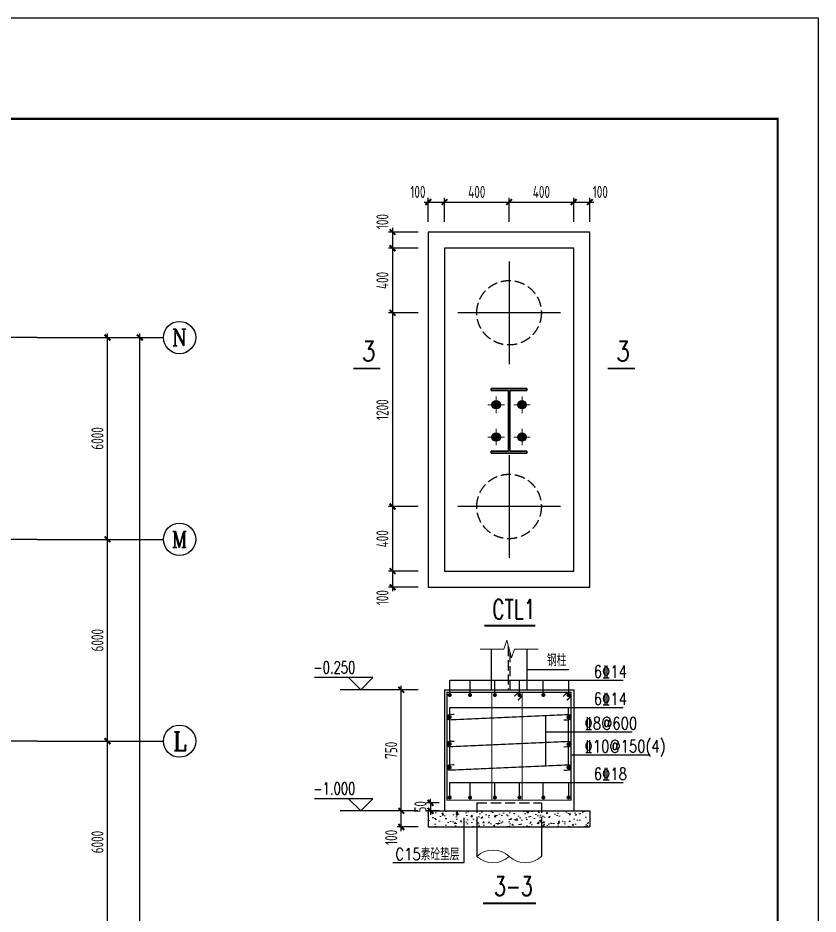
# Model space of a CAD drawing. Extents: x -1389621 to 57380, y -92505 to 283644.
# Drawn here: x -1266546 to -1242772, y 221976 to 248618 of the extents above; entities that cross this region are included whole.
import ezdxf
from ezdxf.enums import TextEntityAlignment as Align

# ---------------------------------------------------------------- set-up
doc = ezdxf.new("R2010")
doc.units = 0
doc.header["$LTSCALE"] = 100
doc.header["$MEASUREMENT"] = 0
for name, pattern in [('CENTERX2', [101.6, 63.5, -12.7, 12.7, -12.7]), ('DASH', [0.35, 0.25, -0.1]), ('DOTE', [2.42, 2, -0.2, 0.02, -0.2])]:
    doc.linetypes.add(name, pattern=pattern)
doc.layers.get('0').update_dxf_attribs({"linetype": 'CONTINUOUS'})
doc.layers.get('Defpoints').update_dxf_attribs({"linetype": 'CONTINUOUS'})
for name, color, linetype in [('11000', 4, 'CONTINUOUS'), ('AXIS', 3, 'CONTINUOUS'), ('AXIS_TEXT', 7, 'CONTINUOUS'), ('BORDER', 7, 'CONTINUOUS'), ('DIM', 3, 'CONTINUOUS'), ('DIM_ELEV', 3, 'CONTINUOUS'), ('DOTE', 1, 'DOTE'), ('REIN', 1, 'CONTINUOUS'), ('单桩', 6, 'CONTINUOUS'), ('承台', 2, 'CONTINUOUS'), ('柱子', 3, 'CONTINUOUS')]:
    doc.layers.add(name, color=color, linetype=linetype)
for name, color, linetype, lineweight in [('HATCH', 254, 'CONTINUOUS', 0), ('PUB_TEXT', 7, 'CONTINUOUS', 15), ('THIN', 7, 'CONTINUOUS', 0), ('轴线', 1, 'CENTERX2', 13)]:
    doc.layers.add(name, color=color, linetype=linetype, lineweight=lineweight)
doc.styles.add('_HZTXT', font='txt.shx', dxfattribs={"width": 0.7, "bigfont": 'HZTXT.shx'})
doc.styles.add('_TCH_AXIS', font='COMPLEX', dxfattribs={"bigfont": 'GBCBIG'})
doc.styles.add('_TCH_DIM', font='SIMPLEX', dxfattribs={"bigfont": 'GBCBIG'})
doc.styles.add('_TXT', font='SIMPLEX.shx', dxfattribs={"width": 0.6})
doc.styles.add('COMPLEX', font='COMPLEX')
doc.styles.add('DIM_FONT', font='SIMPLEX', dxfattribs={"width": 0.7, "bigfont": 'GBCBIG'})
doc.styles.add('TSSD_Dimension', font='tssdeng.shx', dxfattribs={"width": 0.7, "bigfont": 'hztxt.shx'})
doc.dimstyles.new('TSSD_100_100', dxfattribs={"dimtxt": 300, "dimasz": 100, "dimexe": 100, "dimexo": 250, "dimgap": 100, "dimtad": 1, "dimdec": 0, "dimzin": 0, "dimdsep": 46, "dimtxsty": 'TSSD_Dimension', "dimblk": 'ARCHTICK', "dimblk1": 'ARCHTICK', "dimblk2": 'ARCHTICK', "dimcen": 0, "dimdle": 100, "dimclrt": 7, "dimadec": 0, "dimazin": 0, "dimtfac": 1, "dimtdec": 0, "dimtix": 1, "dimtmove": 2, "dimatfit": 3, "dimfxl": 0, "dimtolj": 1, "dimtzin": 0, "dimarcsym": 0})
pattern_1 = [(50, (433961.96, -167272), (358.6301, -31.37607), [37.5, -412.5]), (355, (433961.96, -167272), (-69.37567, 376.09607), [30, -330]), (100.4514, (433991.85, -167274.63), (289.2547, 344.71977), [31.8701, -350.57106]), (46.1842, (433961.96, -167172), (533.62052, -82.7595), [56.25, -618.75]), (96.6356, (434006.43, -167178.9), (467.33135, 487.05894), [47.80514, -525.8565]), (351.1842, (433961.96, -167172), (467.331, 487.0593), [45, -495]), (21, (434011.96, -167197), (298.45353, -201.30945), [37.5, -412.5]), (326, (434011.96, -167197), (121.65767, 362.57502), [30, -330]), (71.4514, (434036.83, -167213.8), (420.11131, 161.26525), [31.8701, -350.57106]), (37.5, (433961.96, -167272.01), (6.079928, 166.446927), [0, -326, 0, -335, 0, -331.25]), (7.5, (433961.96, -167272.01), (131.53477, 197.205856), [0, -191, 0, -318.5, 0, -126.25]), (327.5, (433850.46, -167272.01), (266.91122, -11.277436), [0, -125, 0, -390, 0, -517.5]), (317.5, (433800.46, -167272.01), (291.59308, 50.05249), [0, -162.5, 0, -259, 0, -367.5])]

# ---------------------------------------------------------------- blocks, each defined once
blk = doc.blocks.new('_ArchTick')
at = {"color": 0, "linetype": 'ByBlock'}
blk.add_lwpolyline([(-0.71, -0.71, 0.5, 0.5, 0), (0.71, 0.71, 0.5, 0.5, 0)], format="xyseb", dxfattribs=at)
blk = doc.blocks.new('*D1616')
at = {"layer": 'Defpoints', "color": 0, "ltscale": 100}
for p in [(-1265978, 227117), (-1263885, 227117), (-1265978, 221117)]:
    blk.add_point(p, dxfattribs=at)
at = {"layer": 'DIM', "color": 0, "lineweight": -2, "ltscale": 100}
for p, q in [((-1265678, 227117), (-1263765, 227117)), ((-1263885, 220997), (-1263885, 227237)), ((-1265678, 221117), (-1263765, 221117))]:
    blk.add_line(p, q, dxfattribs=at)
at = {"layer": 'DIM', "color": 0, "lineweight": -2, "ltscale": 100, "xscale": 120, "yscale": 120, "zscale": 120}
for p, rotation in [((-1263885, 227117), 90), ((-1263885, 221117), 270)]:
    blk.add_blockref('_ArchTick', p, dxfattribs=dict(at, rotation=rotation))
at = {"layer": 'DIM', "color": 7, "ltscale": 100, "insert": (-1264185, 224117), "char_height": 360, "attachment_point": 5, "rotation": 90, "style": 'TSSD_Dimension'}
blk.add_mtext('\\A1;6000', dxfattribs=at)
blk = doc.blocks.new('*D1617')
at = {"layer": 'Defpoints', "color": 0, "ltscale": 100}
for p in [(-1265978, 233117), (-1263885, 233117), (-1265978, 227117)]:
    blk.add_point(p, dxfattribs=at)
at = {"layer": 'DIM', "color": 0, "lineweight": -2, "ltscale": 100}
for p, q in [((-1263885, 226997), (-1263885, 233237)), ((-1265678, 233117), (-1263765, 233117)), ((-1265678, 227117), (-1263765, 227117))]:
    blk.add_line(p, q, dxfattribs=at)
at = {"layer": 'DIM', "color": 0, "lineweight": -2, "ltscale": 100, "xscale": 120, "yscale": 120, "zscale": 120}
for p, rotation in [((-1263885, 233117), 90), ((-1263885, 227117), 270)]:
    blk.add_blockref('_ArchTick', p, dxfattribs=dict(at, rotation=rotation))
at = {"layer": 'DIM', "color": 7, "ltscale": 100, "insert": (-1264185, 230117), "char_height": 360, "attachment_point": 5, "rotation": 90, "style": 'TSSD_Dimension'}
blk.add_mtext('\\A1;6000', dxfattribs=at)
blk = doc.blocks.new('*D1618')
at = {"layer": 'Defpoints', "color": 0, "ltscale": 100}
for p in [(-1265978, 239117), (-1263885, 239117), (-1265978, 233117)]:
    blk.add_point(p, dxfattribs=at)
at = {"layer": 'DIM', "color": 0, "lineweight": -2, "ltscale": 100}
for p, q in [((-1265678, 239117), (-1263765, 239117)), ((-1263885, 232997), (-1263885, 239237)), ((-1265678, 233117), (-1263765, 233117))]:
    blk.add_line(p, q, dxfattribs=at)
at = {"layer": 'DIM', "color": 0, "lineweight": -2, "ltscale": 100, "xscale": 120, "yscale": 120, "zscale": 120}
for p, rotation in [((-1263885, 239117), 90), ((-1263885, 233117), 270)]:
    blk.add_blockref('_ArchTick', p, dxfattribs=dict(at, rotation=rotation))
at = {"layer": 'DIM', "color": 7, "ltscale": 100, "insert": (-1264185, 236117), "char_height": 360, "attachment_point": 5, "rotation": 90, "style": 'TSSD_Dimension'}
blk.add_mtext('\\A1;6000', dxfattribs=at)
blk = doc.blocks.new('*D1619')
at = {"layer": 'Defpoints', "color": 0, "ltscale": 100}
for p in [(-1266218, 239117), (-1262925, 239117), (-1266218, 167117)]:
    blk.add_point(p, dxfattribs=at)
at = {"layer": 'DIM', "color": 0, "lineweight": -2, "ltscale": 100}
for p, q in [((-1265918, 239117), (-1262805, 239117)), ((-1262925, 166997), (-1262925, 239237)), ((-1265918, 167117), (-1262805, 167117))]:
    blk.add_line(p, q, dxfattribs=at)
at = {"layer": 'DIM', "color": 0, "lineweight": -2, "ltscale": 100, "xscale": 120, "yscale": 120, "zscale": 120}
for p, rotation in [((-1262925, 239117), 90), ((-1262925, 167117), 270)]:
    blk.add_blockref('_ArchTick', p, dxfattribs=dict(at, rotation=rotation))
at = {"layer": 'DIM', "color": 7, "ltscale": 100, "insert": (-1263225, 203117), "char_height": 360, "attachment_point": 5, "rotation": 90, "style": 'TSSD_Dimension'}
blk.add_mtext('\\A1;72000', dxfattribs=at)
blk = doc.blocks.new('_AXISO')
blk.add_circle((0, 0), 0.5)
at = {"layer": 'AXIS_TEXT', "style": 'COMPLEX', "width": 1.041667}
blk.add_attdef('A', text='', height=0.56, dxfattribs=at).set_placement((-0.25, -0.28), (0.25, -0.28), align=Align.FIT)
blk = doc.blocks.new('*D1279')
at = {"layer": 'Defpoints', "color": 0, "ltscale": 100}
for p in [(-431112, 185073), (-431998, 184673), (-431112, 184673)]:
    blk.add_point(p, dxfattribs=at)
at = {"layer": 'DIM', "color": 0, "lineweight": -2, "ltscale": 100}
for p, q in [((-431998, 185173), (-431998, 184573)), ((-431362, 185073), (-432098, 185073)), ((-431362, 184673), (-432098, 184673))]:
    blk.add_line(p, q, dxfattribs=at)
at = {"layer": 'DIM', "color": 0, "lineweight": -2, "ltscale": 100, "xscale": 100, "yscale": 100, "zscale": 100}
for p, rotation in [((-431998, 185073), 90), ((-431998, 184673), 270)]:
    blk.add_blockref('_ArchTick', p, dxfattribs=dict(at, rotation=rotation))
at = {"layer": 'DIM', "color": 7, "ltscale": 100, "insert": (-432248, 185331), "char_height": 300, "attachment_point": 5, "rotation": 90, "style": 'TSSD_Dimension'}
blk.add_mtext('\\A1;100', dxfattribs=at)
blk = doc.blocks.new('*D1280')
at = {"layer": 'Defpoints', "color": 0, "ltscale": 100}
for p in [(-430712, 185816), (-431112, 185073), (-430712, 185073)]:
    blk.add_point(p, dxfattribs=at)
at = {"layer": 'DIM', "color": 0, "lineweight": -2, "ltscale": 100}
for p, q in [((-431112, 185323), (-431112, 185916)), ((-430712, 185323), (-430712, 185916)), ((-431212, 185816), (-430612, 185816))]:
    blk.add_line(p, q, dxfattribs=at)
at = {"layer": 'DIM', "color": 0, "lineweight": -2, "ltscale": 100, "xscale": 100, "yscale": 100, "zscale": 100, "rotation": 180}
blk.add_blockref('_ArchTick', (-431112, 185816), dxfattribs=at)
at = {"layer": 'DIM', "color": 0, "lineweight": -2, "ltscale": 100, "xscale": 100, "yscale": 100, "zscale": 100}
blk.add_blockref('_ArchTick', (-430712, 185816), dxfattribs=at)
at = {"layer": 'DIM', "color": 7, "ltscale": 100, "insert": (-431370, 186066), "char_height": 300, "attachment_point": 5, "style": 'TSSD_Dimension'}
blk.add_mtext('\\A1;100', dxfattribs=at)
blk = doc.blocks.new('*D1281')
at = {"layer": 'Defpoints', "color": 0, "ltscale": 100}
for p in [(-429112, 185816), (-430712, 185073), (-429112, 185073)]:
    blk.add_point(p, dxfattribs=at)
at = {"layer": 'DIM', "color": 0, "lineweight": -2, "ltscale": 100}
for p, q in [((-430712, 185323), (-430712, 185916)), ((-429112, 185323), (-429112, 185916)), ((-430812, 185816), (-429012, 185816))]:
    blk.add_line(p, q, dxfattribs=at)
at = {"layer": 'DIM', "color": 0, "lineweight": -2, "ltscale": 100, "xscale": 100, "yscale": 100, "zscale": 100, "rotation": 180}
blk.add_blockref('_ArchTick', (-430712, 185816), dxfattribs=at)
at = {"layer": 'DIM', "color": 0, "lineweight": -2, "ltscale": 100, "xscale": 100, "yscale": 100, "zscale": 100}
blk.add_blockref('_ArchTick', (-429112, 185816), dxfattribs=at)
at = {"layer": 'DIM', "color": 7, "ltscale": 100, "insert": (-429912, 186066), "char_height": 300, "attachment_point": 5, "style": 'TSSD_Dimension'}
blk.add_mtext('\\A1;400', dxfattribs=at)
blk = doc.blocks.new('*D1282')
at = {"layer": 'Defpoints', "color": 0, "ltscale": 100}
for p in [(-427512, 185816), (-429112, 185073), (-427512, 185073)]:
    blk.add_point(p, dxfattribs=at)
at = {"layer": 'DIM', "color": 0, "lineweight": -2, "ltscale": 100}
for p, q in [((-429112, 185323), (-429112, 185916)), ((-427512, 185323), (-427512, 185916)), ((-429212, 185816), (-427412, 185816))]:
    blk.add_line(p, q, dxfattribs=at)
at = {"layer": 'DIM', "color": 0, "lineweight": -2, "ltscale": 100, "xscale": 100, "yscale": 100, "zscale": 100, "rotation": 180}
blk.add_blockref('_ArchTick', (-429112, 185816), dxfattribs=at)
at = {"layer": 'DIM', "color": 0, "lineweight": -2, "ltscale": 100, "xscale": 100, "yscale": 100, "zscale": 100}
blk.add_blockref('_ArchTick', (-427512, 185816), dxfattribs=at)
at = {"layer": 'DIM', "color": 7, "ltscale": 100, "insert": (-428312, 186066), "char_height": 300, "attachment_point": 5, "style": 'TSSD_Dimension'}
blk.add_mtext('\\A1;400', dxfattribs=at)
blk = doc.blocks.new('*D1283')
at = {"layer": 'Defpoints', "color": 0, "ltscale": 100}
for p in [(-427112, 185816), (-427512, 185073), (-427112, 185073)]:
    blk.add_point(p, dxfattribs=at)
at = {"layer": 'DIM', "color": 0, "lineweight": -2, "ltscale": 100}
for p, q in [((-427512, 185323), (-427512, 185916)), ((-427112, 185323), (-427112, 185916)), ((-427612, 185816), (-427012, 185816))]:
    blk.add_line(p, q, dxfattribs=at)
at = {"layer": 'DIM', "color": 0, "lineweight": -2, "ltscale": 100, "xscale": 100, "yscale": 100, "zscale": 100, "rotation": 180}
blk.add_blockref('_ArchTick', (-427512, 185816), dxfattribs=at)
at = {"layer": 'DIM', "color": 0, "lineweight": -2, "ltscale": 100, "xscale": 100, "yscale": 100, "zscale": 100}
blk.add_blockref('_ArchTick', (-427112, 185816), dxfattribs=at)
at = {"layer": 'DIM', "color": 7, "ltscale": 100, "insert": (-426854, 186066), "char_height": 300, "attachment_point": 5, "style": 'TSSD_Dimension'}
blk.add_mtext('\\A1;100', dxfattribs=at)
blk = doc.blocks.new('*D1284')
at = {"layer": 'Defpoints', "color": 0, "ltscale": 100}
for p in [(-431112, 184673), (-431998, 183073), (-431112, 183073)]:
    blk.add_point(p, dxfattribs=at)
at = {"layer": 'DIM', "color": 0, "lineweight": -2, "ltscale": 100}
for p, q in [((-431998, 184773), (-431998, 182973)), ((-431362, 184673), (-432098, 184673)), ((-431362, 183073), (-432098, 183073))]:
    blk.add_line(p, q, dxfattribs=at)
at = {"layer": 'DIM', "color": 0, "lineweight": -2, "ltscale": 100, "xscale": 100, "yscale": 100, "zscale": 100}
for p, rotation in [((-431998, 184673), 90), ((-431998, 183073), 270)]:
    blk.add_blockref('_ArchTick', p, dxfattribs=dict(at, rotation=rotation))
at = {"layer": 'DIM', "color": 7, "ltscale": 100, "insert": (-432248, 183873), "char_height": 300, "attachment_point": 5, "rotation": 90, "style": 'TSSD_Dimension'}
blk.add_mtext('\\A1;400', dxfattribs=at)
blk = doc.blocks.new('*D1285')
at = {"layer": 'Defpoints', "color": 0, "ltscale": 100}
for p in [(-431112, 183073), (-431998, 178273), (-431112, 178273)]:
    blk.add_point(p, dxfattribs=at)
at = {"layer": 'DIM', "color": 0, "lineweight": -2, "ltscale": 100}
for p, q in [((-431998, 183173), (-431998, 178173)), ((-431362, 183073), (-432098, 183073)), ((-431362, 178273), (-432098, 178273))]:
    blk.add_line(p, q, dxfattribs=at)
at = {"layer": 'DIM', "color": 0, "lineweight": -2, "ltscale": 100, "xscale": 100, "yscale": 100, "zscale": 100}
for p, rotation in [((-431998, 183073), 90), ((-431998, 178273), 270)]:
    blk.add_blockref('_ArchTick', p, dxfattribs=dict(at, rotation=rotation))
at = {"layer": 'DIM', "color": 7, "ltscale": 100, "insert": (-432248, 180673), "char_height": 300, "attachment_point": 5, "rotation": 90, "style": 'TSSD_Dimension'}
blk.add_mtext('\\A1;1200', dxfattribs=at)
blk = doc.blocks.new('*D1286')
at = {"layer": 'Defpoints', "color": 0, "ltscale": 100}
for p in [(-431112, 178273), (-431998, 176673), (-431112, 176673)]:
    blk.add_point(p, dxfattribs=at)
at = {"layer": 'DIM', "color": 0, "lineweight": -2, "ltscale": 100}
for p, q in [((-431998, 178373), (-431998, 176573)), ((-431362, 178273), (-432098, 178273)), ((-431362, 176673), (-432098, 176673))]:
    blk.add_line(p, q, dxfattribs=at)
at = {"layer": 'DIM', "color": 0, "lineweight": -2, "ltscale": 100, "xscale": 100, "yscale": 100, "zscale": 100}
for p, rotation in [((-431998, 178273), 90), ((-431998, 176673), 270)]:
    blk.add_blockref('_ArchTick', p, dxfattribs=dict(at, rotation=rotation))
at = {"layer": 'DIM', "color": 7, "ltscale": 100, "insert": (-432248, 177473), "char_height": 300, "attachment_point": 5, "rotation": 90, "style": 'TSSD_Dimension'}
blk.add_mtext('\\A1;400', dxfattribs=at)
blk = doc.blocks.new('*D1287')
at = {"layer": 'Defpoints', "color": 0, "ltscale": 100}
for p in [(-431112, 176673), (-431998, 176273), (-431112, 176273)]:
    blk.add_point(p, dxfattribs=at)
at = {"layer": 'DIM', "color": 0, "lineweight": -2, "ltscale": 100}
for p, q in [((-431998, 176773), (-431998, 176173)), ((-431362, 176673), (-432098, 176673)), ((-431362, 176273), (-432098, 176273))]:
    blk.add_line(p, q, dxfattribs=at)
at = {"layer": 'DIM', "color": 0, "lineweight": -2, "ltscale": 100, "xscale": 100, "yscale": 100, "zscale": 100}
for p, rotation in [((-431998, 176673), 90), ((-431998, 176273), 270)]:
    blk.add_blockref('_ArchTick', p, dxfattribs=dict(at, rotation=rotation))
at = {"layer": 'DIM', "color": 7, "ltscale": 100, "insert": (-432248, 176015), "char_height": 300, "attachment_point": 5, "rotation": 90, "style": 'TSSD_Dimension'}
blk.add_mtext('\\A1;100', dxfattribs=at)
blk = doc.blocks.new('*D1288')
at = {"layer": 'Defpoints', "color": 0, "ltscale": 100}
for p in [(-431058, 170733), (-430592, 170933), (-430592, 170733)]:
    blk.add_point(p, dxfattribs=at)
at = {"layer": 'DIM', "color": 0, "lineweight": -2, "ltscale": 100}
for p, q in [((-431058, 170933), (-431058, 171033)), ((-430842, 170933), (-431158, 170933)), ((-430842, 170733), (-431158, 170733)), ((-431058, 170933), (-431058, 170733)), ((-431058, 170733), (-431058, 170633))]:
    blk.add_line(p, q, dxfattribs=at)
at = {"layer": 'DIM', "color": 0, "lineweight": -2, "ltscale": 100, "xscale": 100, "yscale": 100, "zscale": 100}
for p, rotation in [((-431058, 170933), 270), ((-431058, 170733), 90)]:
    blk.add_blockref('_ArchTick', p, dxfattribs=dict(at, rotation=rotation))
at = {"layer": 'DIM', "color": 7, "ltscale": 100, "insert": (-431308, 170833), "char_height": 300, "attachment_point": 5, "rotation": 90, "style": 'TSSD_Dimension'}
blk.add_mtext('\\A1;50', dxfattribs=at)
blk = doc.blocks.new('*D1289')
at = {"layer": 'Defpoints', "color": 0, "ltscale": 100}
for p in [(-431781, 170733), (-431112, 170733), (-431112, 170333)]:
    blk.add_point(p, dxfattribs=at)
at = {"layer": 'DIM', "color": 0, "lineweight": -2, "ltscale": 100}
for p, q in [((-431362, 170733), (-431881, 170733)), ((-431781, 170233), (-431781, 170833)), ((-431362, 170333), (-431881, 170333))]:
    blk.add_line(p, q, dxfattribs=at)
at = {"layer": 'DIM', "color": 0, "lineweight": -2, "ltscale": 100, "xscale": 100, "yscale": 100, "zscale": 100}
for p, rotation in [((-431781, 170733), 90), ((-431781, 170333), 270)]:
    blk.add_blockref('_ArchTick', p, dxfattribs=dict(at, rotation=rotation))
at = {"layer": 'DIM', "color": 7, "ltscale": 100, "insert": (-432031, 170075), "char_height": 300, "attachment_point": 5, "rotation": 90, "style": 'TSSD_Dimension'}
blk.add_mtext('\\A1;100', dxfattribs=at)
blk = doc.blocks.new('*D1290')
at = {"layer": 'Defpoints', "color": 0, "ltscale": 100}
for p in [(-431781, 173733), (-431112, 173733), (-431112, 170733)]:
    blk.add_point(p, dxfattribs=at)
at = {"layer": 'DIM', "color": 0, "lineweight": -2, "ltscale": 100}
for p, q in [((-431362, 173733), (-431881, 173733)), ((-431781, 170633), (-431781, 173833)), ((-431362, 170733), (-431881, 170733))]:
    blk.add_line(p, q, dxfattribs=at)
at = {"layer": 'DIM', "color": 0, "lineweight": -2, "ltscale": 100, "xscale": 100, "yscale": 100, "zscale": 100}
for p, rotation in [((-431781, 173733), 90), ((-431781, 170733), 270)]:
    blk.add_blockref('_ArchTick', p, dxfattribs=dict(at, rotation=rotation))
at = {"layer": 'DIM', "color": 7, "ltscale": 100, "insert": (-432031, 172233), "char_height": 300, "attachment_point": 5, "rotation": 90, "style": 'TSSD_Dimension'}
blk.add_mtext('\\A1;750', dxfattribs=at)
blk = doc.blocks.new('A$C1AA82D2D')
h = blk.add_hatch(color=256)
edge = h.paths.add_edge_path()
edge.add_arc((4530, 12379.8), 104, 0, 360)
h = blk.add_hatch(color=256)
edge = h.paths.add_edge_path()
edge.add_arc((5170, 12379.8), 104, 0, 360)
h = blk.add_hatch(color=256)
edge = h.paths.add_edge_path()
edge.add_arc((4530, 11579.8), 104, 0, 360)
h = blk.add_hatch(color=256)
edge = h.paths.add_edge_path()
edge.add_arc((5170, 11579.8), 104, 0, 360)
at = {"layer": 'HATCH', "ltscale": 100}
h = blk.add_hatch(dxfattribs=at)
h.set_pattern_fill('CONCRETE', color=256, scale=50, style=0)
h.set_pattern_definition(pattern_1)
h.paths.add_polyline_path([(4051.2, 2320.5), (2850, 2320.5), (2850, 1920.5), (4051.2, 1920.5)])
h = blk.add_hatch(dxfattribs=at)
h.set_pattern_fill('CONCRETE', color=256, scale=50, style=0)
h.set_pattern_definition([(50, (459320.67, -165551.8), (358.6301, -31.37607), [37.5, -412.5]), (355, (459320.67, -165551.8), (-69.37567, 376.09607), [30, -330]), (100.4514, (459350.56, -165554.42), (289.2547, 344.71977), [31.8701, -350.57106]), (46.1842, (459320.67, -165451.8), (533.62052, -82.7595), [56.25, -618.75]), (96.6356, (459365.14, -165458.7), (467.33135, 487.05894), [47.80514, -525.8565]), (351.1842, (459320.7, -165451.8), (467.331, 487.0593), [45, -495]), (21, (459370.67, -165476.8), (298.45353, -201.30945), [37.5, -412.5]), (326, (459370.67, -165476.8), (121.65767, 362.57502), [30, -330]), (71.4514, (459395.54, -165493.6), (420.11131, 161.26525), [31.8701, -350.57106]), (37.5, (459320.67, -165551.81), (6.079928, 166.446927), [0, -326, 0, -335, 0, -331.25]), (7.5, (459320.67, -165551.81), (131.53477, 197.205856), [0, -191, 0, -318.5, 0, -126.25]), (327.5, (459209.17, -165551.81), (266.911218, -11.277436), [0, -125, 0, -390, 0, -517.5]), (317.5, (459159.17, -165551.8), (291.59308, 50.05249), [0, -162.5, 0, -259, 0, -367.5])])
h.paths.add_polyline_path([(5651.2, 2320.5), (4051.2, 2320.5), (4051.2, 1920.5), (5651.2, 1920.5)])
h = blk.add_hatch(dxfattribs=at)
h.set_pattern_fill('CONCRETE', color=256, scale=50, style=0)
h.set_pattern_definition(pattern_1)
h.paths.add_polyline_path([(6850, 2320.5), (5651.2, 2320.5), (5651.2, 1920.5), (6850, 1920.5)])
at = {"ltscale": 100}
for p, q in [((4410, 6327.2), (4410, 5320.5)), ((5290, 6327.2), (5290, 5320.5)), ((3380, 5190.5), (3380, 5555.4)), ((3380, 5555.4), (7671.3, 5555.4)), ((3888.4, 5190.5), (3888.4, 5555.4)), ((4495.6, 5190.5), (4495.6, 5555.4)), ((5107.6, 5190.5), (5107.6, 5555.4)), ((5695.4, 5190.5), (5695.4, 5555.4)), ((6326.8, 5190.5), (6326.8, 5555.4)), ((3250, 5320.5), (3250, 2320.5)), ((3250, 5320.5), (6450, 5320.5)), ((6450, 5320.5), (6450, 2320.5)), ((3380, 3392.8), (3380, 4883.2)), ((3380, 4883.2), (7671.3, 4883.2)), ((5755.2, 4679.1), (5755.2, 3432.9)), ((6322.2, 3392.8), (6322.2, 4883.2)), ((5755.2, 4275.1), (7900.1, 4275.1)), ((6385, 3706), (8341.3, 3706)), ((3380, 2658.6), (3380, 3023.6)), ((3380, 3023.6), (7671.3, 3023.6)), ((3888.4, 2658.6), (3888.4, 3023.6)), ((4495.6, 2658.6), (4495.6, 3023.6)), ((5107.6, 2658.6), (5107.6, 3023.6)), ((5695.4, 2658.6), (5695.4, 3023.6)), ((6326.8, 2658.6), (6326.8, 3023.6)), ((2850, 2320.5), (2850, 1920.5)), ((2850, 2320.5), (6850, 2320.5)), ((6850, 2320.5), (6850, 1920.5)), ((3733.8, 1042.5), (3733.8, 2143.4)), ((2850, 1920.5), (6850, 1920.5)), ((4051.2, 1920.5), (4051.2, 1189.7)), ((5651.2, 1920.5), (5651.2, 1189.7))]:
    blk.add_line(p, q, dxfattribs=at)
at = {"linetype": 'DASH', "ltscale": 10}
for p, q in [((4830, 6400.5), (4830, 5320.5)), ((4870, 6253.8), (4870, 5320.5)), ((4051.2, 2520.5), (5651.2, 2520.5)), ((4051.2, 2520.5), (4051.2, 1920.5)), ((5651.2, 2520.5), (5651.2, 1920.5))]:
    blk.add_line(p, q, dxfattribs=at)
blk.add_line((5290, 5823.8), (6328.9, 5823.8))
at = {"color": 7}
blk.add_line((1971.1, 1042.5), (3733.8, 1042.5), dxfattribs=at)
at = {"layer": '11000'}
for centre in [(4530, 12379.8), (5170, 12379.8), (4530, 11579.8), (5170, 11579.8)]:
    blk.add_circle(centre, 104, dxfattribs=at)
at = {"layer": 'DIM_ELEV'}
for p, q in [((1476.6, 5620.2), (30, 5620.2)), ((1176.9, 5320.5), (877.1, 5620.2)), ((1176.9, 5320.5), (1476.6, 5620.2)), ((2081.2, 5320.5), (663.4, 5320.5)), ((1476.6, 2620.2), (30, 2620.2)), ((1176.9, 2320.5), (877.1, 2620.2)), ((1176.9, 2320.5), (1476.6, 2620.2)), ((2081.2, 2320.5), (663.4, 2320.5))]:
    blk.add_line(p, q, dxfattribs=at)
at = {"layer": 'PUB_TEXT'}
for points, const_width in [([(1665.3, 13279.6), (992.4, 13279.6)], 40), ([(7963.8, 13279.6), (7291, 13279.6)], 40), ([(4236.9, 6907.6), (5499.7, 6907.6)], 50), ([(4201.4, 25), (5515.4, 25)], 50)]:
    blk.add_lwpolyline(points, dxfattribs=dict(at, const_width=const_width))
at = {"layer": 'REIN', "ltscale": 100, "const_width": 30}
for points in [[(6189.2, 5151.6), (6293.2, 5255.5), (6385, 5255.5), (6385, 2585.5), (3315, 2585.5), (3315, 5255.5), (6385, 5255.5), (6385, 5163.6), (6281.1, 5059.7)], [(4976.6, 5151.6), (5080.6, 5255.5), (5172.4, 5255.5), (5172.4, 2585.5), (4421.9, 2585.5), (4421.9, 5255.5), (5172.4, 5255.5), (5172.4, 5163.6), (5068.6, 5059.7)]]:
    blk.add_lwpolyline(points, dxfattribs=at)
at = {"layer": 'REIN', "ltscale": 100, "const_width": 50}
for points in [[(3355, 5190.5, 1), (3405, 5190.5, 1)], [(3858.5, 5190.5, 1), (3908.5, 5190.5, 1)], [(4472.7, 5190.5, 1), (4522.7, 5190.5, 1)], [(5081.4, 5190.5, 1), (5131.4, 5190.5, 1)], [(5673.5, 5190.5, 1), (5723.5, 5190.5, 1)], [(6295, 5190.5, 1), (6345, 5190.5, 1)], [(3355, 4639.1, 1), (3405, 4639.1, 1)], [(6295, 4639.1, 1), (6345, 4639.1, 1)], [(3355, 3973.9, 1), (3405, 3973.9, 1)], [(6295, 3973.9, 1), (6345, 3973.9, 1)], [(3355, 3392.8, 1), (3405, 3392.8, 1)], [(6295, 3392.8, 1), (6345, 3392.8, 1)], [(3355, 2650.5, 1), (3405, 2650.5, 1)], [(3858.5, 2650.5, 1), (3908.5, 2650.5, 1)], [(4472.7, 2650.5, 1), (4522.7, 2650.5, 1)], [(5081.4, 2650.5, 1), (5131.4, 2650.5, 1)], [(5673.5, 2650.5, 1), (5723.5, 2650.5, 1)], [(6295, 2650.5, 1), (6345, 2650.5, 1)]]:
    blk.add_lwpolyline(points, format="xyb", close=True, dxfattribs=at)
at = {"layer": 'REIN', "ltscale": 100, "const_width": 30}
for points in [[(3497, 4709.3), (3377.1, 4704, 0.9999977), (3382.9, 4574.1), (6317.1, 4704, -1.0000023), (6322.9, 4574.1), (6203, 4568.8)], [(3497, 4044.2), (3377.1, 4038.9, 0.9999977), (3382.9, 3909), (6317.1, 4038.9, -1.0000023), (6322.9, 3909), (6203, 3903.7)], [(3497, 3463.1), (3377.1, 3457.8, 0.9999977), (3382.9, 3327.9), (6317.1, 3457.8, -1.0000023), (6322.9, 3327.9), (6203, 3322.6)]]:
    blk.add_lwpolyline(points, format="xyb", dxfattribs=at)
at = {"layer": 'THIN', "ltscale": 100}
blk.add_lwpolyline([(4130, 6327.2), (4720, 6327.2), (4790, 6547.2), (4910, 6107.2), (4980, 6327.2), (5570, 6327.2)], dxfattribs=at)
at = {"layer": 'THIN'}
blk.add_lwpolyline([(4851.2, 1189.7, -0.4), (4051.2, 1189.7, -0.4), (4851.2, 1189.7, 0.4), (5651.2, 1189.7, 0.4)], format="xyb", dxfattribs=at)
at = {"layer": '单桩'}
for p, q in [((4850, 15930.6), (4850, 13388.9)), ((6120.9, 14659.8), (3579.2, 14659.8)), ((4850, 11130.6), (4850, 8588.9)), ((6120.9, 9859.8), (3579.2, 9859.8))]:
    blk.add_line(p, q, dxfattribs=at)
at = {"layer": '单桩', "linetype": 'DASH', "ltscale": 10, "extrusion": (0, 0, -1)}
for centre, start_param, end_param in [((4850, 14659.8), 5.4977871, 8.6393798), ((4850, 14659.8), 2.3561945, 5.4977871), ((4850, 9859.8), 5.4977871, 8.6393798), ((4850, 9859.8), 2.3561945, 5.4977871)]:
    blk.add_ellipse(centre, major_axis=(-564.9, 564.9), ratio=1, start_param=start_param, end_param=end_param, dxfattribs=at)
at = {"layer": '承台'}
blk.add_lwpolyline([(6850, 7859.8), (6850, 16659.8), (2850, 16659.8), (2850, 7859.8)], close=True, dxfattribs=at)
blk.add_lwpolyline([(6450, 8259.8), (6450, 16259.8), (3250, 16259.8), (3250, 8259.8), (6450, 8259.8)], dxfattribs=at)
at = {"layer": '柱子', "ltscale": 100}
for points in [[(4866, 11227.8), (5290, 11227.8), (5290, 11179.8), (4410, 11179.8), (4410, 11227.8), (4834, 11227.8), (4834, 12731.8), (4410, 12731.8), (4410, 12779.8), (5290, 12779.8), (5290, 12731.8), (4866, 12731.8)], [(4866, 12731.8), (5290, 12731.8), (5290, 12779.8), (4410, 12779.8), (4410, 12731.8), (4834, 12731.8), (4834, 11227.8), (4410, 11227.8), (4410, 11179.8), (5290, 11179.8), (5290, 11227.8), (4866, 11227.8)]]:
    blk.add_lwpolyline(points, close=True, dxfattribs=at)
at = {"layer": '轴线'}
for p, q in [((4530, 12583.8), (4530, 12175.8)), ((5170, 12583.8), (5170, 12175.8)), ((4734, 12379.8), (4326, 12379.8)), ((4966, 12379.8), (5374, 12379.8)), ((4530, 11783.8), (4530, 11375.8)), ((5170, 11783.8), (5170, 11375.8)), ((4734, 11579.8), (4326, 11579.8)), ((4966, 11579.8), (5374, 11579.8))]:
    blk.add_line(p, q, dxfattribs=at)
at = {"style": 'DIM_FONT', "text_generation_flag": 4, "width": 0.8, "flags": 9}
for tag, p in [('XSIZE', (4850, 14659.8)), ('YSIZE', (4850, 14659.8)), ('XSIZE', (4850, 9859.8)), ('YSIZE', (4850, 9859.8))]:
    blk.add_attdef(tag, p, '', height=2.36, rotation=180, dxfattribs=at)
at = {"layer": 'PUB_TEXT'}
for s, height, style, width, p in [('3', 500, '_TXT', 0.8, (1200.3, 13459.8)), ('3', 500, '_TXT', 0.8, (7498.8, 13459.8)), ('CTL1', 480.02, '_HZTXT', 0.7, (4434.4, 7073.8)), ('钢柱', 300, '_HZTXT', 0.8, (5787.4, 5902.5)), ('-0.250', 297.26, '_TCH_DIM', 0.705882, (0, 5725.2)), ('6\x8414', 300, '_HZTXT', 0.8, (6946, 5618.6)), ('6\x8414', 300, '_HZTXT', 0.8, (6946, 4946.3)), ('\x848@600', 300, '_HZTXT', 0.8, (6716.7, 4338.2)), ('\x8410@150(4)', 300, '_HZTXT', 0.8, (6716.7, 3769.1)), ('6\x8418', 300, '_HZTXT', 0.8, (6946, 3086.7)), ('-1.000', 297.26, '_TCH_DIM', 0.705882, (0, 2725.2)), ('C15素砼垫层', 300, '_HZTXT', 0.8, (2034.1, 1096.2)), ('3-3', 480.02, '_HZTXT', 0.7, (4481.2, 212.7))]:
    blk.add_text(s, height=height, dxfattribs=dict(at, style=style, width=width)).set_placement(p)
at = {"layer": 'DIM', "ltscale": 100}
for base, p1, p2, picture, middle in [((3250, 17402.9), (2850, 16659.8), (3250, 16659.8), '*D1280', (2591.9, 17652.9)), ((6850, 17402.9), (6450, 16659.8), (6850, 16659.8), '*D1283', (7108.1, 17652.9))]:
    dim = blk.add_linear_dim(base=base, p1=p1, p2=p2, text='100', dimstyle='TSSD_100_100', dxfattribs=at)
    dim.commit()
    dim.dimension.update_dxf_attribs({"geometry": picture, "text_midpoint": middle, "dimtype": 128, "insert": (433962, -168412.9)})
for base, p1, p2, picture, middle in [((4850, 17402.9), (3250, 16659.8), (4850, 16659.8), '*D1281', (4050, 17652.9)), ((6450, 17402.9), (4850, 16659.8), (6450, 16659.8), '*D1282', (5650, 17652.9))]:
    dim = blk.add_linear_dim(base=base, p1=p1, p2=p2, text='400', dimstyle='TSSD_100_100', dxfattribs=at)
    dim.commit()
    dim.dimension.update_dxf_attribs({"geometry": picture, "text_midpoint": middle, "insert": (433962, -168412.9)})
for base, p1, p2, picture, middle in [((1963.7, 16259.8), (2850, 16659.8), (2850, 16259.8), '*D1279', (1713.7, 16917.8)), ((1963.7, 7859.8), (2850, 8259.8), (2850, 7859.8), '*D1287', (1713.7, 7601.7)), ((2181.2, 2320.5), (2850, 1920.5), (2850, 2320.5), '*D1289', (1931.2, 1662.4))]:
    dim = blk.add_linear_dim(base=base, p1=p1, p2=p2, angle=90, text='100', dimstyle='TSSD_100_100', dxfattribs=at)
    dim.commit()
    dim.dimension.update_dxf_attribs({"geometry": picture, "text_midpoint": middle, "dimtype": 128, "insert": (433962, -168412.9)})
for base, p1, p2, text, picture, middle in [((1963.7, 14659.8), (2850, 16259.8), (2850, 14659.8), '400', '*D1284', (1713.7, 15459.8)), ((1963.7, 9859.8), (2850, 14659.8), (2850, 9859.8), '1200', '*D1285', (1713.7, 12259.8)), ((1963.7, 8259.8), (2850, 9859.8), (2850, 8259.8), '400', '*D1286', (1713.7, 9059.8)), ((2181.2, 5320.5), (2850, 2320.5), (2850, 5320.5), '750', '*D1290', (1931.2, 3820.5)), ((2904.1, 2320.5), (3369.9, 2520.5), (3369.9, 2320.5), '50', '*D1288', (2654.1, 2420.5))]:
    dim = blk.add_linear_dim(base=base, p1=p1, p2=p2, angle=90, text=text, dimstyle='TSSD_100_100', dxfattribs=at)
    dim.commit()
    dim.dimension.update_dxf_attribs({"geometry": picture, "text_midpoint": middle, "insert": (433962, -168412.9)})

msp = doc.modelspace()

# ---------------------------------------------------------------- linework, layer by layer
at = {"layer": 'AXIS'}
for p, q in [((-1265977.845, 239116.717), (-1262223.236, 239116.717)), ((-1265977.845, 233116.717), (-1262223.236, 233116.717)), ((-1265977.845, 227116.717), (-1262223.236, 227116.717))]:
    msp.add_line(p, q, dxfattribs=at)
at = {"layer": 'BORDER'}
msp.add_lwpolyline([(-1314051.508, 147698.469), (-1314051.508, 248618.469), (-1242771.508, 248618.469), (-1242771.508, 147698.469)], close=True, dxfattribs=at)
at = {"layer": 'BORDER', "const_width": 60}
msp.add_lwpolyline([(-1312851.508, 148898.469), (-1312851.508, 245618.469), (-1243971.508, 245618.469), (-1243971.508, 148898.469)], close=True, dxfattribs=at)
at = {"layer": 'DOTE', "linetype": 'DOTE', "ltscale": 10}
for p, q in [((-1265977.845, 239116.717), (-1307399.842, 239116.717)), ((-1265977.845, 233116.717), (-1307399.842, 233116.717)), ((-1265977.845, 227116.717), (-1307399.842, 227116.717))]:
    msp.add_line(p, q, dxfattribs=at)

# ---------------------------------------------------------------- block references
at = {"ltscale": 100, "xscale": 1.19999999999709, "yscale": 1.19999999999709, "zscale": 1.2}
msp.add_blockref('A$C1AA82D2D', (-1257771.836, 222261.535), dxfattribs=at)
at = {"layer": 'AXIS'}
ref = msp.add_blockref('_AXISO', (-1261743.236, 239116.717), dxfattribs=dict(at, xscale=960, yscale=960, zscale=960))
ref.add_attrib('A', 'N', dxfattribs={"layer": 'AXIS_TEXT', "ltscale": 0.5, "height": 498.312, "style": '_TCH_AXIS'}).set_placement((-1261968.663, 238867.561), (-1261517.809, 238867.561), align=Align.FIT)
ref = msp.add_blockref('_AXISO', (-1261743.236, 233116.717), dxfattribs=dict(at, xscale=960, yscale=960, zscale=960))
ref.add_attrib('A', 'M', dxfattribs={"layer": 'AXIS_TEXT', "ltscale": 0.5, "height": 475.176, "style": '_TCH_AXIS'}).set_placement((-1261980.824, 232879.129), (-1261505.648, 232879.129), align=Align.FIT)
ref = msp.add_blockref('_AXISO', (-1261743.236, 227116.717), dxfattribs=dict(at, xscale=960, yscale=960, zscale=960))
ref.add_attrib('A', 'L', dxfattribs={"layer": 'AXIS_TEXT', "ltscale": 0.5, "height": 546.829, "style": '_TCH_AXIS'}).set_placement((-1261938.532, 226843.303), (-1261547.94, 226843.303), align=Align.FIT)

# ---------------------------------------------------------------- dimensions: what is measured, and where the dimension line sits
at = {"layer": 'DIM', "ltscale": 100}
for p1, p2, distance, picture, middle in [((-1266217.845, 167116.717), (-1266217.845, 239116.717), -3292.902, '*D1619', (-1263224.943, 203116.717)), ((-1265977.845, 233116.717), (-1265977.845, 239116.717), -2092.902, '*D1618', (-1264184.943, 236116.717)), ((-1265977.845, 227116.717), (-1265977.845, 233116.717), -2092.902, '*D1617', (-1264184.943, 230116.717)), ((-1265977.845, 221116.717), (-1265977.845, 227116.717), -2092.902, '*D1616', (-1264184.943, 224116.717))]:
    dim = msp.add_aligned_dim(p1=p1, p2=p2, distance=distance, dimstyle='TSSD_100_100', override={"dimscale": 1.2}, dxfattribs=at)
    dim.commit()
    dim.dimension.update_dxf_attribs({"geometry": picture, "text_midpoint": middle})

doc.saveas('drawing.dxf')
